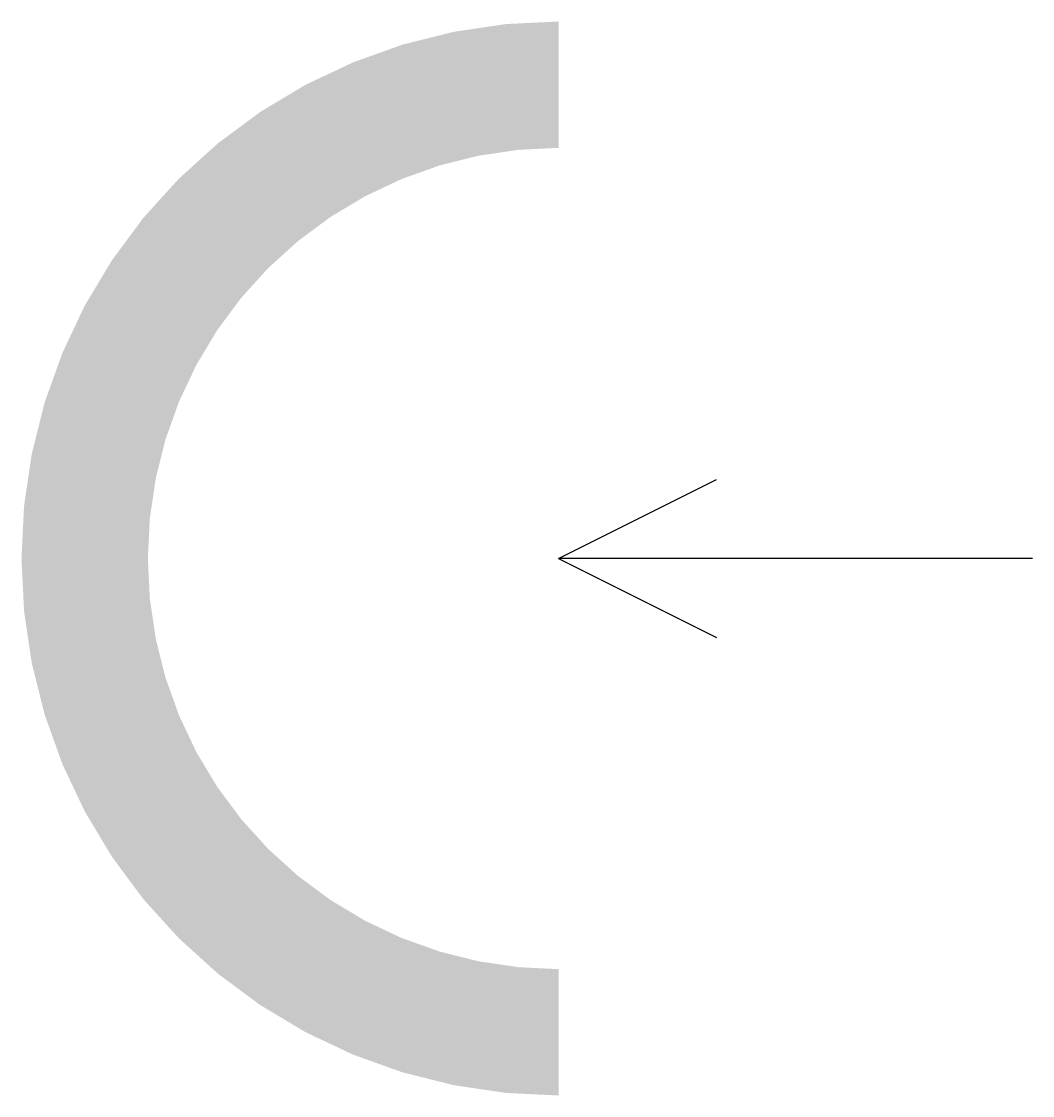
# Model space of a CAD drawing. Header units: metres. Extents: x -25255.82 to -25252.62, y 31171.86 to 31175.26.
import ezdxf

# ---------------------------------------------------------------- set-up
doc = ezdxf.new("R2010")
doc.units = ezdxf.units.M

# ---------------------------------------------------------------- blocks, each defined once
blk = doc.blocks.new('410240')
at = {"color": 4}
for p, q in [((0, 0), (0.5, 0.25)), ((0, 0), (0.5, -0.25)), ((1.5, 0), (0, 0))]:
    blk.add_line(p, q, dxfattribs=at)
at = {"color": 4, "const_width": 0.4}
blk.add_lwpolyline([(0, -1.5, -1), (0, 1.5, -3.33128)], format="xyb", dxfattribs=at)

msp = doc.modelspace()

# ---------------------------------------------------------------- block references
msp.add_blockref('410240', (-25254.1153, 31173.5593))

doc.saveas('drawing.dxf')
